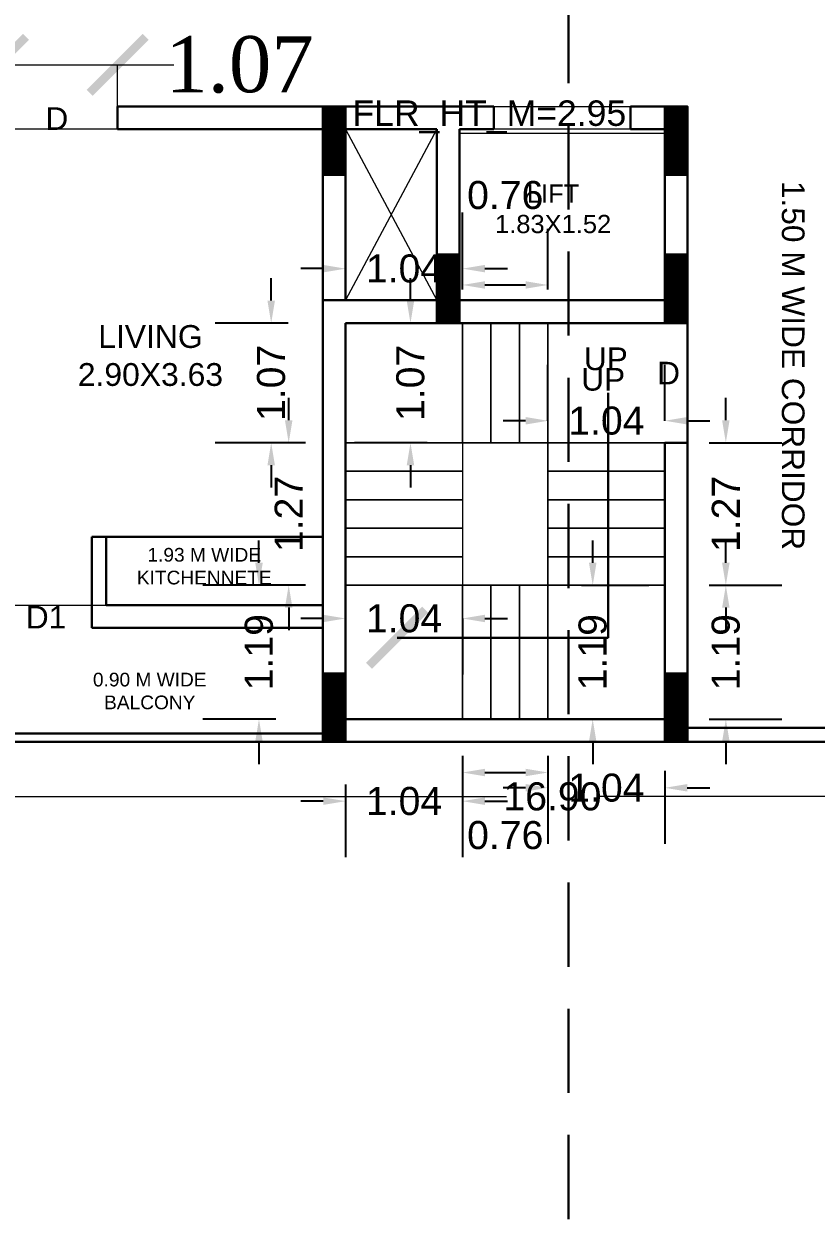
# Model space of a CAD drawing. Header units: metres. Extents: x 0 to 63445, y 32361 to 32804.
# Drawn here: x 63254.12 to 63261.18, y 32697.34 to 32707.99 of the extents above; entities that cross this region are included whole.
import ezdxf

# ---------------------------------------------------------------- set-up
doc = ezdxf.new("R2010")
doc.units = ezdxf.units.M
doc.header["$MEASUREMENT"] = 0
doc.header["$PDMODE"] = 34
doc.header["$PDSIZE"] = -10
for name, pattern in [('CONTINULUS', [0]), ('DASHED', [0.75, 0.5, -0.25]), ('DASHED2', [0.375, 0.25, -0.125])]:
    doc.linetypes.add(name, pattern=pattern)
doc.layers.get('0').update_dxf_attribs({"lineweight": 25})
doc.layers.add('BLK_2_FLR_2_BLT_UP_AREA', color=14, linetype='Continuous', plot=False)
for name, color, linetype, lineweight in [('BLK_2_FLR_2_BLT_UP_AREA_DEDUCT', 41, 'Continuous', 9), ('BLK_2_FLR_2_EXIT_WIDTH_DOOR', 7, 'Continuous', 0), ('BLK_2_FLR_2_LIFT_1', 1, 'DASHED', 9), ('BLK_2_FLR_2_STAIR_1', 7, 'Continuous', 0), ('BLK_2_FLR_2_STAIR_1_FLIGHT_1', 7, 'Continuous', 0), ('BLK_2_FLR_2_STAIR_1_FLIGHT_2', 7, 'Continuous', 0), ('BLK_2_FLR_2_STAIR_1_FLIGHT_3', 7, 'Continuous', 0), ('BLK_2_FLR_2_STAIR_1_FLIGHT_4', 7, 'Continuous', 0), ('BLK_2_FLR_2_STAIR_1_LANDING_1', 7, 'Continuous', 0), ('BLK_2_FLR_2_STAIR_1_LANDING_2', 7, 'Continuous', 0), ('BLK_2_FLR_2_STAIR_1_LANDING_3', 7, 'Continuous', 0), ('BLK_2_FLR_2_UNITFA', 7, 'Continuous', 0), ('colum', 1, 'Continuous', 30), ('COLUMN', 1, 'Continuous', 30), ('DIM', 56, 'Continuous', 20), ('STEPS', 114, 'Continuous', 20), ('wall', 7, 'Continuous', 30)]:
    doc.layers.add(name, color=color, linetype=linetype, lineweight=lineweight)
doc.layers.add('text', color=65, linetype='Continuous')
doc.styles.add('PreDCRFont', font='arial.ttf', dxfattribs={"height": 0.25})
doc.styles.get("Standard").update_dxf_attribs({"font": 'arial.ttf', "height": 0.4})
doc.styles.add('TNR', font='times.ttf', dxfattribs={"height": 0.5})
doc.dimstyles.new('ARCHANA', dxfattribs={"dimscale": 0, "dimtxt": 0.5, "dimasz": 0.5, "dimexe": 0, "dimexo": 0, "dimgap": 0, "dimtad": 0, "dimzin": 0, "dimdsep": 46, "dimtxsty": 'TNR', "dimblk": 'ARCHTICK', "dimcen": 0.09, "dimclrd": 36, "dimclre": 36, "dimclrt": 7, "dimadec": 0, "dimazin": 0, "dimtfac": 1, "dimtofl": 0, "dimtmove": 0, "dimatfit": 3, "dimldrblk": 'ARCHTICK', "dimfxl": 1, "dimfrac": 2, "dimtolj": 1, "dimtzin": 0, "dimlwd": -1, "dimlwe": -1, "dimarcsym": 0})
doc.dimstyles.new('Copy of Standard2', dxfattribs={"dimtxt": 0.25, "dimasz": 0.2, "dimexe": 0.5, "dimexo": 0.3, "dimgap": 0.09, "dimtad": 0, "dimtoh": 1, "dimzin": 0, "dimdsep": 46, "dimtxsty": 'PreDCRFont', "dimcen": 0.025, "dimdle": 0.1, "dimadec": 0, "dimazin": 0, "dimtfac": 1, "dimtofl": 0, "dimtmove": 2, "dimatfit": 3, "dimfxl": 0.18, "dimtolj": 1, "dimtzin": 0, "dimarcsym": 0})

# ---------------------------------------------------------------- blocks, each defined once
blk = doc.blocks.new('A$C7D115503')
at = {"layer": 'COLUMN', "ltscale": 3}
h = blk.add_hatch(dxfattribs=at)
h.set_pattern_fill('ANSI31', color=256, style=0)
h.set_pattern_definition([(45, (0, 0), (-0.0883883476483184, 0.0883883476483185), [])])
h.paths.add_polyline_path([(-14.36278656264767, -11.58546646369723), (-6.362786562647671, -11.58546646370087), (-6.362786562647671, 12.41453353629913), (-14.36278656264767, 12.41453353629913)])
at = {"layer": 'COLUMN', "ltscale": 0.05}
for p, q in [((-14.36278656264767, 12.41453353629913), (-6.362786562647671, 12.41453353629913)), ((-14.36278656264767, 12.41453353629913), (-14.36278656264767, -11.58546646369723)), ((-6.362786562647671, 12.41453353629913), (-6.362786562647671, -11.58546646370087)), ((-6.362786562647671, -11.58546646370087), (-14.36278656270587, -11.58546646369723))]:
    blk.add_line(p, q, dxfattribs=at)
blk = doc.blocks.new('*D850')
at = {"layer": 'BLK_2_FLR_2_STAIR_1_FLIGHT_1', "color": 0, "lineweight": -2, "ltscale": 0.5, "transparency": 16777216}
for p, q in [((63260.37495397589, 32704.45741037244), (63260.37495397589, 32704.65741037244)), ((63260.22495397591, 32704.25741037244), (63260.8749539759, 32704.25741037244)), ((63260.22495397591, 32702.98737368789), (63260.8749539759, 32702.98737368789)), ((63260.37495397589, 32702.78737368788), (63260.37495397589, 32702.58737368788))]:
    blk.add_line(p, q, dxfattribs=at)
at = {"layer": 'BLK_2_FLR_2_STAIR_1_FLIGHT_1', "color": 0, "ltscale": 0.5, "transparency": 16777216}
for points in [[(63260.34162064258, 32704.45741037244), (63260.40828730925, 32704.45741037244), (63260.37495397589, 32704.25741037244)], [(63260.34162064258, 32702.78737368788), (63260.40828730925, 32702.78737368788), (63260.37495397589, 32702.98737368789)]]:
    blk.add_solid(points, dxfattribs=at)
at = {"layer": 'Defpoints', "color": 0, "ltscale": 0.5, "transparency": 16777216}
for p in [(63259.83109304673, 32704.25741037244), (63259.83109304673, 32702.98737368789), (63260.37495397589, 32702.98737368789)]:
    blk.add_point(p, dxfattribs=at)
at = {"layer": 'BLK_2_FLR_2_STAIR_1_FLIGHT_1', "color": 0, "ltscale": 0.5, "transparency": 16777216, "insert": (63260.37495397589, 32703.62239203013), "char_height": 0.25, "attachment_point": 5, "rotation": 90, "style": 'PreDCRFont'}
blk.add_mtext('\\A1;1.27', dxfattribs=at)
blk = doc.blocks.new('*D851')
at = {"layer": 'BLK_2_FLR_2_STAIR_1_FLIGHT_1', "color": 0, "lineweight": -2, "ltscale": 0.5, "transparency": 16777216}
for p, q in [((63258.78966296536, 32704.45321598337), (63258.78966296536, 32704.95321598337)), ((63259.8310930467, 32704.45321598337), (63259.8310930467, 32704.95321598337)), ((63258.58966296537, 32704.45321598337), (63258.38966296536, 32704.45321598337)), ((63260.03109304669, 32704.45321598337), (63260.2310930467, 32704.45321598337))]:
    blk.add_line(p, q, dxfattribs=at)
at = {"layer": 'BLK_2_FLR_2_STAIR_1_FLIGHT_1', "color": 0, "ltscale": 0.5, "transparency": 16777216}
for points in [[(63258.58966296537, 32704.4865493167), (63258.58966296537, 32704.41988265003), (63258.78966296536, 32704.45321598337)], [(63260.03109304669, 32704.4865493167), (63260.03109304669, 32704.41988265003), (63259.8310930467, 32704.45321598337)]]:
    blk.add_solid(points, dxfattribs=at)
at = {"layer": 'Defpoints', "color": 0, "ltscale": 0.5, "transparency": 16777216}
for p in [(63259.8310930467, 32704.45321598337), (63258.78966296536, 32704.25741037242), (63259.8310930467, 32704.25741037242)]:
    blk.add_point(p, dxfattribs=at)
at = {"layer": 'BLK_2_FLR_2_STAIR_1_FLIGHT_1', "color": 0, "ltscale": 0.5, "transparency": 16777216, "insert": (63259.31037800603, 32704.45321598337), "char_height": 0.25, "attachment_point": 5, "style": 'PreDCRFont'}
blk.add_mtext('\\A1;1.04', dxfattribs=at)
blk = doc.blocks.new('*D852')
at = {"layer": 'BLK_2_FLR_2_STAIR_1_FLIGHT_2', "color": 0, "lineweight": -2, "ltscale": 0.5, "transparency": 16777216}
for p, q in [((63258.0276409546, 32701.46793671602), (63258.0276409546, 32700.81793671602)), ((63258.78966296536, 32701.46793671602), (63258.78966296536, 32700.81793671602)), ((63258.2276409546, 32701.31793671602), (63258.58966296537, 32701.31793671602))]:
    blk.add_line(p, q, dxfattribs=at)
at = {"layer": 'BLK_2_FLR_2_STAIR_1_FLIGHT_2', "color": 0, "ltscale": 0.5, "transparency": 16777216}
for points in [[(63258.2276409546, 32701.35127004935), (63258.2276409546, 32701.28460338268), (63258.0276409546, 32701.31793671602)], [(63258.58966296537, 32701.35127004935), (63258.58966296537, 32701.28460338268), (63258.78966296536, 32701.31793671602)]]:
    blk.add_solid(points, dxfattribs=at)
at = {"layer": 'Defpoints', "color": 0, "ltscale": 0.5, "transparency": 16777216}
for p in [(63258.0276409546, 32701.79353920438), (63258.78966296536, 32701.79353920438), (63258.78966296536, 32701.31793671602)]:
    blk.add_point(p, dxfattribs=at)
at = {"layer": 'BLK_2_FLR_2_STAIR_1_FLIGHT_2', "color": 0, "ltscale": 0.5, "transparency": 16777216, "insert": (63258.40865195996, 32700.75879554088), "char_height": 0.25, "attachment_point": 5, "style": 'PreDCRFont'}
blk.add_mtext('\\A1;0.76', dxfattribs=at)
blk = doc.blocks.new('*D853')
at = {"layer": 'BLK_2_FLR_2_STAIR_1_FLIGHT_2', "color": 0, "lineweight": -2, "ltscale": 0.5, "transparency": 16777216}
for p, q in [((63259.18844719832, 32703.18737368786), (63259.18844719832, 32703.38737368787)), ((63259.08966296537, 32702.98737368786), (63259.68844719832, 32702.98737368786)), ((63259.08966296537, 32701.7935392044), (63259.68844719832, 32701.7935392044)), ((63259.18844719832, 32701.5935392044), (63259.18844719832, 32701.3935392044))]:
    blk.add_line(p, q, dxfattribs=at)
at = {"layer": 'BLK_2_FLR_2_STAIR_1_FLIGHT_2', "color": 0, "ltscale": 0.5, "transparency": 16777216}
for points in [[(63259.15511386499, 32703.18737368786), (63259.22178053165, 32703.18737368786), (63259.18844719832, 32702.98737368786)], [(63259.15511386499, 32701.5935392044), (63259.22178053165, 32701.5935392044), (63259.18844719832, 32701.7935392044)]]:
    blk.add_solid(points, dxfattribs=at)
at = {"layer": 'Defpoints', "color": 0, "ltscale": 0.5, "transparency": 16777216}
for p in [(63258.78966296537, 32702.98737368786), (63259.18844719832, 32702.98737368786), (63258.78966296539, 32701.7935392044)]:
    blk.add_point(p, dxfattribs=at)
at = {"layer": 'BLK_2_FLR_2_STAIR_1_FLIGHT_2', "color": 0, "ltscale": 0.5, "transparency": 16777216, "insert": (63259.18844719831, 32702.3904564461), "char_height": 0.25, "attachment_point": 5, "rotation": 90, "style": 'PreDCRFont'}
blk.add_mtext('\\A1;1.19', dxfattribs=at)
blk = doc.blocks.new('*D854')
at = {"layer": 'BLK_2_FLR_2_STAIR_1_FLIGHT_3', "color": 0, "lineweight": -2, "ltscale": 0.5, "transparency": 16777216}
for p, q in [((63256.47868339207, 32704.45741037242), (63256.47868339207, 32704.65741037242)), ((63256.62868339207, 32704.25741037242), (63255.97868339207, 32704.25741037242)), ((63256.62868339207, 32702.98737368786), (63255.97868339207, 32702.98737368786)), ((63256.47868339207, 32702.78737368786), (63256.47868339207, 32702.58737368786))]:
    blk.add_line(p, q, dxfattribs=at)
at = {"layer": 'BLK_2_FLR_2_STAIR_1_FLIGHT_3', "color": 0, "ltscale": 0.5, "transparency": 16777216}
for points in [[(63256.44535005874, 32704.45741037242), (63256.51201672541, 32704.45741037242), (63256.47868339207, 32704.25741037242)], [(63256.44535005874, 32702.78737368786), (63256.51201672541, 32702.78737368786), (63256.47868339207, 32702.98737368786)]]:
    blk.add_solid(points, dxfattribs=at)
at = {"layer": 'Defpoints', "color": 0, "ltscale": 0.5, "transparency": 16777216}
for p in [(63256.9862108733, 32704.25741037242), (63256.47868339207, 32702.98737368786), (63256.9862108733, 32702.98737368786)]:
    blk.add_point(p, dxfattribs=at)
at = {"layer": 'BLK_2_FLR_2_STAIR_1_FLIGHT_3', "color": 0, "ltscale": 0.5, "transparency": 16777216, "insert": (63256.47868339207, 32703.62239203012), "char_height": 0.25, "attachment_point": 5, "rotation": 90, "style": 'PreDCRFont'}
blk.add_mtext('\\A1;1.27', dxfattribs=at)
blk = doc.blocks.new('*D855')
at = {"layer": 'BLK_2_FLR_2_STAIR_1_FLIGHT_3', "color": 0, "lineweight": -2, "ltscale": 0.5, "transparency": 16777216}
for p, q in [((63256.78621087327, 32702.6910097347), (63256.58621087327, 32702.6910097347)), ((63256.98621087327, 32702.6910097347), (63256.98621087327, 32702.1910097347)), ((63258.0276409546, 32702.6910097347), (63258.0276409546, 32702.1910097347)), ((63258.2276409546, 32702.6910097347), (63258.4276409546, 32702.6910097347))]:
    blk.add_line(p, q, dxfattribs=at)
at = {"layer": 'BLK_2_FLR_2_STAIR_1_FLIGHT_3', "color": 0, "ltscale": 0.5, "transparency": 16777216}
for points in [[(63256.78621087327, 32702.72434306803), (63256.78621087327, 32702.65767640136), (63256.98621087327, 32702.6910097347)], [(63258.2276409546, 32702.72434306803), (63258.2276409546, 32702.65767640136), (63258.0276409546, 32702.6910097347)]]:
    blk.add_solid(points, dxfattribs=at)
at = {"layer": 'Defpoints', "color": 0, "ltscale": 0.5, "transparency": 16777216}
for p in [(63256.98621087327, 32702.98737368785), (63258.0276409546, 32702.98737368785), (63258.0276409546, 32702.6910097347)]:
    blk.add_point(p, dxfattribs=at)
at = {"layer": 'BLK_2_FLR_2_STAIR_1_FLIGHT_3', "color": 0, "ltscale": 0.5, "transparency": 16777216, "insert": (63257.50692591393, 32702.6910097347), "char_height": 0.25, "attachment_point": 5, "style": 'PreDCRFont'}
blk.add_mtext('\\A1;1.04', dxfattribs=at)
blk = doc.blocks.new('*D856')
at = {"layer": 'BLK_2_FLR_2_STAIR_1_FLIGHT_4', "color": 0, "lineweight": -2, "ltscale": 0.5, "transparency": 16777216}
for p, q in [((63258.0276409546, 32705.62424118746), (63258.0276409546, 32706.1636707828)), ((63258.78966296536, 32705.62424118744), (63258.78966296536, 32706.1636707828)), ((63258.2276409546, 32705.6636707828), (63258.58966296537, 32705.6636707828))]:
    blk.add_line(p, q, dxfattribs=at)
at = {"layer": 'BLK_2_FLR_2_STAIR_1_FLIGHT_4', "color": 0, "ltscale": 0.5, "transparency": 16777216}
for points in [[(63258.2276409546, 32705.69700411614), (63258.2276409546, 32705.63033744946), (63258.0276409546, 32705.6636707828)], [(63258.58966296537, 32705.69700411614), (63258.58966296537, 32705.63033744946), (63258.78966296536, 32705.6636707828)]]:
    blk.add_solid(points, dxfattribs=at)
at = {"layer": 'Defpoints', "color": 0, "ltscale": 0.5, "transparency": 16777216}
for p in [(63258.78966296536, 32705.6636707828), (63258.0276409546, 32705.32424118747), (63258.78966296536, 32705.32424118745)]:
    blk.add_point(p, dxfattribs=at)
at = {"layer": 'BLK_2_FLR_2_STAIR_1_FLIGHT_4', "color": 0, "ltscale": 0.5, "transparency": 16777216, "insert": (63258.40865195997, 32706.46395727666), "char_height": 0.25, "attachment_point": 5, "style": 'PreDCRFont'}
blk.add_mtext('\\A1;0.76', dxfattribs=at)
blk = doc.blocks.new('*D857')
at = {"layer": 'BLK_2_FLR_2_STAIR_1_FLIGHT_4', "color": 0, "lineweight": -2, "ltscale": 0.5, "transparency": 16777216}
for p, q in [((63257.56406154983, 32705.52424118746), (63257.56406154983, 32705.72424118746)), ((63257.71406154982, 32705.32424118746), (63257.06406154983, 32705.32424118746)), ((63257.71406154982, 32704.25741037244), (63257.06406154983, 32704.25741037244)), ((63257.56406154983, 32704.05741037244), (63257.56406154983, 32703.85741037243))]:
    blk.add_line(p, q, dxfattribs=at)
at = {"layer": 'BLK_2_FLR_2_STAIR_1_FLIGHT_4', "color": 0, "ltscale": 0.5, "transparency": 16777216}
for points in [[(63257.53072821652, 32705.52424118746), (63257.59739488317, 32705.52424118746), (63257.56406154983, 32705.32424118746)], [(63257.53072821652, 32704.05741037244), (63257.59739488317, 32704.05741037244), (63257.56406154983, 32704.25741037244)]]:
    blk.add_solid(points, dxfattribs=at)
at = {"layer": 'Defpoints', "color": 0, "ltscale": 0.5, "transparency": 16777216}
for p in [(63257.56406154983, 32705.32424118746), (63258.02764095463, 32705.32424118746), (63258.02764095463, 32704.25741037244)]:
    blk.add_point(p, dxfattribs=at)
at = {"layer": 'BLK_2_FLR_2_STAIR_1_FLIGHT_4', "color": 0, "ltscale": 0.5, "transparency": 16777216, "insert": (63257.56406154983, 32704.79082577993), "char_height": 0.25, "attachment_point": 5, "rotation": 90, "style": 'PreDCRFont'}
blk.add_mtext('\\A1;1.07', dxfattribs=at)
blk = doc.blocks.new('*D858')
at = {"layer": 'BLK_2_FLR_2_STAIR_1_LANDING_1', "color": 0, "lineweight": -2, "transparency": 16777216}
for p, q in [((63260.37495397597, 32703.18737368786), (63260.37495397597, 32703.38737368787)), ((63260.22495397594, 32702.98737368786), (63260.87495397597, 32702.98737368786)), ((63260.22495397594, 32701.7935392044), (63260.87495397597, 32701.7935392044)), ((63260.37495397597, 32701.5935392044), (63260.37495397597, 32701.3935392044))]:
    blk.add_line(p, q, dxfattribs=at)
at = {"layer": 'BLK_2_FLR_2_STAIR_1_LANDING_1', "color": 0, "transparency": 16777216}
for points in [[(63260.34162064263, 32703.18737368786), (63260.40828730928, 32703.18737368786), (63260.37495397597, 32702.98737368786)], [(63260.34162064263, 32701.5935392044), (63260.40828730928, 32701.5935392044), (63260.37495397597, 32701.7935392044)]]:
    blk.add_solid(points, dxfattribs=at)
at = {"layer": 'Defpoints', "color": 0, "transparency": 16777216}
for p in [(63259.83109304673, 32702.98737368786), (63259.83109304673, 32701.7935392044), (63260.37495397597, 32701.7935392044)]:
    blk.add_point(p, dxfattribs=at)
at = {"layer": 'BLK_2_FLR_2_STAIR_1_LANDING_1', "color": 0, "transparency": 16777216, "insert": (63260.37495397594, 32702.3904564461), "char_height": 0.25, "attachment_point": 5, "rotation": 90, "style": 'PreDCRFont'}
blk.add_mtext('\\A1;1.19', dxfattribs=at)
blk = doc.blocks.new('*D859')
at = {"layer": 'BLK_2_FLR_2_STAIR_1_LANDING_1', "color": 0, "lineweight": -2, "transparency": 16777216}
for p, q in [((63258.78966296536, 32701.33173566055), (63258.78966296536, 32700.68173566055)), ((63259.8310930467, 32701.33173566055), (63259.8310930467, 32700.68173566055)), ((63258.58966296537, 32701.18173566055), (63258.38966296536, 32701.18173566055)), ((63260.03109304669, 32701.18173566055), (63260.2310930467, 32701.18173566055))]:
    blk.add_line(p, q, dxfattribs=at)
at = {"layer": 'BLK_2_FLR_2_STAIR_1_LANDING_1', "color": 0, "transparency": 16777216}
for points in [[(63258.58966296537, 32701.21506899388), (63258.58966296537, 32701.14840232722), (63258.78966296536, 32701.18173566055)], [(63260.03109304669, 32701.21506899388), (63260.03109304669, 32701.14840232722), (63259.8310930467, 32701.18173566055)]]:
    blk.add_solid(points, dxfattribs=at)
at = {"layer": 'Defpoints', "color": 0, "transparency": 16777216}
for p in [(63258.78966296536, 32701.79353920438), (63259.8310930467, 32701.79353920438), (63259.8310930467, 32701.18173566055)]:
    blk.add_point(p, dxfattribs=at)
at = {"layer": 'BLK_2_FLR_2_STAIR_1_LANDING_1', "color": 0, "transparency": 16777216, "insert": (63259.31037800603, 32701.18173566055), "char_height": 0.25, "attachment_point": 5, "style": 'PreDCRFont'}
blk.add_mtext('\\A1;1.04', dxfattribs=at)
blk = doc.blocks.new('*D860')
at = {"layer": 'BLK_2_FLR_2_STAIR_1_LANDING_2', "color": 0, "lineweight": -2, "transparency": 16777216}
for p, q in [((63256.98621087327, 32701.21257079945), (63256.98621087327, 32700.56257079945)), ((63258.0276409546, 32701.21257079945), (63258.0276409546, 32700.56257079945)), ((63256.78621087327, 32701.06257079945), (63256.58621087327, 32701.06257079945)), ((63258.2276409546, 32701.06257079945), (63258.4276409546, 32701.06257079945))]:
    blk.add_line(p, q, dxfattribs=at)
at = {"layer": 'BLK_2_FLR_2_STAIR_1_LANDING_2', "color": 0, "transparency": 16777216}
for points in [[(63256.78621087327, 32701.09590413278), (63256.78621087327, 32701.02923746612), (63256.98621087327, 32701.06257079945)], [(63258.2276409546, 32701.09590413278), (63258.2276409546, 32701.02923746612), (63258.0276409546, 32701.06257079945)]]:
    blk.add_solid(points, dxfattribs=at)
at = {"layer": 'Defpoints', "color": 0, "transparency": 16777216}
for p in [(63256.98621087327, 32701.79353920438), (63258.0276409546, 32701.79353920438), (63256.98621087327, 32701.06257079945)]:
    blk.add_point(p, dxfattribs=at)
at = {"layer": 'BLK_2_FLR_2_STAIR_1_LANDING_2', "color": 0, "transparency": 16777216, "insert": (63257.50692591393, 32701.06257079945), "char_height": 0.25, "attachment_point": 5, "style": 'PreDCRFont'}
blk.add_mtext('\\A1;1.04', dxfattribs=at)
blk = doc.blocks.new('*D861')
at = {"layer": 'BLK_2_FLR_2_STAIR_1_LANDING_2', "color": 0, "lineweight": -2, "transparency": 16777216}
for p, q in [((63256.21395420625, 32703.18737368786), (63256.21395420625, 32703.38737368787)), ((63256.36395420628, 32702.98737368786), (63255.71395420626, 32702.98737368786)), ((63256.36395420628, 32701.7935392044), (63255.71395420626, 32701.7935392044)), ((63256.21395420625, 32701.5935392044), (63256.21395420625, 32701.3935392044))]:
    blk.add_line(p, q, dxfattribs=at)
at = {"layer": 'BLK_2_FLR_2_STAIR_1_LANDING_2', "color": 0, "transparency": 16777216}
for points in [[(63256.18062087293, 32703.18737368786), (63256.24728753959, 32703.18737368786), (63256.21395420625, 32702.98737368786)], [(63256.18062087293, 32701.5935392044), (63256.24728753959, 32701.5935392044), (63256.21395420625, 32701.7935392044)]]:
    blk.add_solid(points, dxfattribs=at)
at = {"layer": 'Defpoints', "color": 0, "transparency": 16777216}
for p in [(63256.21395420625, 32702.98737368786), (63256.9862108733, 32702.98737368786), (63256.9862108733, 32701.7935392044)]:
    blk.add_point(p, dxfattribs=at)
at = {"layer": 'BLK_2_FLR_2_STAIR_1_LANDING_2', "color": 0, "transparency": 16777216, "insert": (63256.21395420625, 32702.3904564461), "char_height": 0.25, "attachment_point": 5, "rotation": 90, "style": 'PreDCRFont'}
blk.add_mtext('\\A1;1.19', dxfattribs=at)
blk = doc.blocks.new('*D862')
at = {"layer": 'BLK_2_FLR_2_STAIR_1_LANDING_3', "color": 0, "lineweight": -2, "transparency": 16777216}
for p, q in [((63256.32279115103, 32705.52424118746), (63256.32279115103, 32705.72424118746)), ((63256.47279115103, 32705.32424118746), (63255.82279115103, 32705.32424118746)), ((63256.47279115103, 32704.25741037242), (63255.82279115103, 32704.25741037242)), ((63256.32279115103, 32704.05741037242), (63256.32279115103, 32703.85741037241))]:
    blk.add_line(p, q, dxfattribs=at)
at = {"layer": 'BLK_2_FLR_2_STAIR_1_LANDING_3', "color": 0, "transparency": 16777216}
for points in [[(63256.28945781768, 32705.52424118746), (63256.35612448437, 32705.52424118746), (63256.32279115103, 32705.32424118746)], [(63256.28945781768, 32704.05741037242), (63256.35612448437, 32704.05741037242), (63256.32279115103, 32704.25741037242)]]:
    blk.add_solid(points, dxfattribs=at)
at = {"layer": 'Defpoints', "color": 0, "transparency": 16777216}
for p in [(63256.32279115103, 32705.32424118746), (63256.9862108733, 32705.32424118746), (63256.9862108733, 32704.25741037242)]:
    blk.add_point(p, dxfattribs=at)
at = {"layer": 'BLK_2_FLR_2_STAIR_1_LANDING_3', "color": 0, "transparency": 16777216, "insert": (63256.32279115103, 32704.79082577991), "char_height": 0.25, "attachment_point": 5, "rotation": 90, "style": 'PreDCRFont'}
blk.add_mtext('\\A1;1.07', dxfattribs=at)
blk = doc.blocks.new('*D863')
at = {"layer": 'BLK_2_FLR_2_STAIR_1_LANDING_3', "color": 0, "lineweight": -2, "transparency": 16777216}
for p, q in [((63256.98621087327, 32705.65907580821), (63256.98621087327, 32706.30907580822)), ((63258.0276409546, 32705.65907580821), (63258.0276409546, 32706.30907580822)), ((63256.78621087327, 32705.80907580821), (63256.58621087327, 32705.80907580821)), ((63258.2276409546, 32705.80907580821), (63258.4276409546, 32705.80907580821))]:
    blk.add_line(p, q, dxfattribs=at)
at = {"layer": 'BLK_2_FLR_2_STAIR_1_LANDING_3', "color": 0, "transparency": 16777216}
for points in [[(63256.78621087327, 32705.84240914154), (63256.78621087327, 32705.77574247488), (63256.98621087327, 32705.80907580821)], [(63258.2276409546, 32705.84240914154), (63258.2276409546, 32705.77574247488), (63258.0276409546, 32705.80907580821)]]:
    blk.add_solid(points, dxfattribs=at)
at = {"layer": 'Defpoints', "color": 0, "transparency": 16777216}
for p in [(63256.98621087327, 32705.80907580821), (63256.98621087327, 32705.32424118745), (63258.0276409546, 32705.32424118745)]:
    blk.add_point(p, dxfattribs=at)
at = {"layer": 'BLK_2_FLR_2_STAIR_1_LANDING_3', "color": 0, "transparency": 16777216, "insert": (63257.50692591393, 32705.80907580821), "char_height": 0.25, "attachment_point": 5, "style": 'PreDCRFont'}
blk.add_mtext('\\A1;1.04', dxfattribs=at)
blk = doc.blocks.new('_ArchTick')
at = {"color": 0, "linetype": 'ByBlock', "const_width": 0.15}
blk.add_lwpolyline([(-0.5, -0.5), (0.5, 0.5)], dxfattribs=at)
blk = doc.blocks.new('*D869')
at = {"layer": 'Defpoints', "color": 0, "ltscale": 3, "transparency": 16777216}
for p in [(0.8317581175285514, 32714.34150164788), (63267.27718251014, 32714.3415016479), (-7.276000000000001e-12, 32701.59033333488)]:
    blk.add_point(p, dxfattribs=at)
at = {"layer": 'DIM', "ltscale": 3, "transparency": 16777216}
for p, q in [((5.831758117528818, 32714.34150164788), (0.8317581175288189, 32714.34150164788)), ((0.8317581175285514, 32714.34150164788), (0.8317581175285527, 32708.36046046547)), ((0.8317581175285544, 32701.59033333488), (0.831758117528553, 32707.5713745173)), ((-7.276000000000001e-12, 32701.59033333488), (0.8317581175285544, 32701.59033333488))]:
    blk.add_line(p, q, dxfattribs=at)
at = {"layer": 'DIM', "ltscale": 3, "transparency": 16777216, "xscale": 0.05, "yscale": 0.05, "zscale": 0.05}
for p, rotation in [((0.8317581175285514, 32714.34150164788), 90), ((0.8317581175285544, 32701.59033333488), 270)]:
    blk.add_blockref('_ArchTick', p, dxfattribs=dict(at, rotation=rotation))
at = {"layer": 'DIM', "color": 7, "ltscale": 3, "transparency": 16777216, "insert": (0.8317581175378181, 32707.96591749137), "char_height": 0.4, "attachment_point": 5, "rotation": 90}
blk.add_mtext('\\A1;{\\H0.6x;12.75}', dxfattribs=at)
blk = doc.blocks.new('*D815')
at = {"layer": 'Defpoints', "color": 0, "ltscale": 3, "transparency": 16777216}
for p in [(63250.38202011355, 32701.59033333486), (63267.27718251013, 32701.59033333486), (63267.27718251013, 32701.10378626049)]:
    blk.add_point(p, dxfattribs=at)
at = {"layer": 'DIM', "ltscale": 3, "transparency": 16777216}
for p, q in [((63250.38202011355, 32701.59033333486), (63250.38202011355, 32701.10378626049)), ((63267.27718251013, 32701.59033333486), (63267.27718251013, 32701.10378626049)), ((63250.38202011355, 32701.10378626049), (63258.41998330365, 32701.10378626049)), ((63267.27718251013, 32701.10378626049), (63259.23921932003, 32701.10378626049))]:
    blk.add_line(p, q, dxfattribs=at)
at = {"layer": 'DIM', "ltscale": 3, "transparency": 16777216, "xscale": 0.05, "yscale": 0.05, "zscale": 0.05, "rotation": 180}
blk.add_blockref('_ArchTick', (63250.38202011355, 32701.10378626049), dxfattribs=at)
at = {"layer": 'DIM', "ltscale": 3, "transparency": 16777216, "xscale": 0.05, "yscale": 0.05, "zscale": 0.05}
blk.add_blockref('_ArchTick', (63267.27718251013, 32701.10378626049), dxfattribs=at)
at = {"layer": 'DIM', "color": 7, "ltscale": 3, "transparency": 16777216, "insert": (63258.82960131184, 32701.10378626049), "char_height": 0.4, "attachment_point": 5}
blk.add_mtext('\\A1;{\\H0.625x;16.90}', dxfattribs=at)
blk = doc.blocks.new('*D942')
at = {"layer": 'BLK_2_FLR_2_EXIT_WIDTH_DOOR', "color": 36, "ltscale": 0.5, "transparency": 16777216}
for p, q in [((63253.88732136293, 32707.25469694802), (63253.88732136293, 32707.62577755748)), ((63253.88732136293, 32707.62577755748), (63254.95415217795, 32707.62577755748)), ((63254.95415217795, 32707.25469694802), (63254.95415217795, 32707.62577755748)), ((63254.95415217795, 32707.62577755748), (63255.45415217796, 32707.62577755748))]:
    blk.add_line(p, q, dxfattribs=at)
at = {"layer": 'Defpoints', "color": 0, "ltscale": 0.5, "transparency": 16777216}
for p in [(63254.95415217795, 32707.62577755748), (63253.88732136293, 32707.25469694802), (63254.95415217795, 32707.25469694802)]:
    blk.add_point(p, dxfattribs=at)
at = {"layer": 'BLK_2_FLR_2_EXIT_WIDTH_DOOR', "color": 36, "ltscale": 0.5, "transparency": 16777216, "xscale": 0.5, "yscale": 0.5, "zscale": 0.5, "rotation": 180}
blk.add_blockref('_ArchTick', (63253.88732136293, 32707.62577755748), dxfattribs=at)
at = {"layer": 'BLK_2_FLR_2_EXIT_WIDTH_DOOR', "color": 36, "ltscale": 0.5, "transparency": 16777216, "xscale": 0.5, "yscale": 0.5, "zscale": 0.5}
blk.add_blockref('_ArchTick', (63254.95415217795, 32707.62577755748), dxfattribs=at)
at = {"layer": 'BLK_2_FLR_2_EXIT_WIDTH_DOOR', "color": 7, "ltscale": 0.5, "transparency": 16777216, "insert": (63256.04048959684, 32707.62577755748), "char_height": 0.5, "attachment_point": 5, "style": 'TNR'}
blk.add_mtext('\\A1;1.07', dxfattribs=at)

msp = doc.modelspace()

# ---------------------------------------------------------------- linework, layer by layer
at = {"layer": 'BLK_2_FLR_2_BLT_UP_AREA', "color": 20}
msp.add_lwpolyline([(63247.28313060321, 32714.34150164788), (63267.27718251014, 32714.34150164788), (63267.27718251014, 32701.59033333486), (63250.38202011357, 32701.59033333496), (63250.38202011352, 32707.05149107848), (63248.87186890312, 32707.05149107848), (63248.87186890312, 32708.7787409695), (63247.28313060321, 32708.7787409695), (63247.28313060321, 32714.34150164788)], close=True, dxfattribs=at)
at = {"layer": 'BLK_2_FLR_2_BLT_UP_AREA_DEDUCT', "color": 20}
for points in [[(63256.98621087326, 32705.52744705701), (63257.79903435137, 32705.52744705701), (63257.79903435137, 32707.0514910785), (63256.98621087326, 32707.0514910785)], [(63258.00224022097, 32705.52744705701), (63259.83109304671, 32705.52744705701), (63259.83109304671, 32707.05149107848), (63258.00224022097, 32707.05149107848)]]:
    msp.add_lwpolyline(points, close=True, dxfattribs=at)
at = {"layer": 'BLK_2_FLR_2_LIFT_1', "color": 1, "linetype": 'CONTINULUS', "ltscale": 0.05}
msp.add_lwpolyline([(63259.83109304669, 32705.5274470571), (63258.00224022093, 32705.5274470571), (63258.00224022093, 32707.01776148275), (63259.83109304669, 32707.01776148275)], close=True, dxfattribs=at)
at = {"layer": 'BLK_2_FLR_2_STAIR_1', "ltscale": 0.5}
msp.add_lwpolyline([(63256.78300500375, 32705.52744705697), (63260.03429891621, 32705.52744705697), (63260.03429891621, 32701.59033333484), (63256.78300500375, 32701.59033333484)], close=True, dxfattribs=at)
at = {"layer": 'BLK_2_FLR_2_STAIR_1_FLIGHT_1', "color": 3, "ltscale": 0.5}
for p, q in [((63258.78966296536, 32704.25741037242), (63259.8310930467, 32704.25741037243)), ((63258.78966296536, 32704.00340303549), (63259.8310930467, 32704.0034030355)), ((63258.78966296536, 32703.7493956986), (63259.8310930467, 32703.7493956986)), ((63258.78966296536, 32703.49538836168), (63259.8310930467, 32703.49538836169)), ((63258.78966296536, 32703.24138102477), (63259.8310930467, 32703.24138102479)), ((63258.78966296536, 32702.98737368785), (63259.8310930467, 32702.98737368787))]:
    msp.add_line(p, q, dxfattribs=at)
at = {"layer": 'BLK_2_FLR_2_STAIR_1_FLIGHT_1', "ltscale": 0.5}
msp.add_lwpolyline([(63258.78966296536, 32704.25741037242), (63259.8310930467, 32704.25741037242), (63259.8310930467, 32702.98737368785), (63258.78966296536, 32702.98737368785)], close=True, dxfattribs=at)
at = {"layer": 'BLK_2_FLR_2_STAIR_1_FLIGHT_2', "color": 3, "ltscale": 0.5}
for p, q in [((63258.0276409546, 32701.79353920438), (63258.0276409546, 32702.98737368785)), ((63258.28164829152, 32701.79353920438), (63258.28164829152, 32702.98737368785)), ((63258.53565562842, 32701.79353920438), (63258.53565562842, 32702.98737368785)), ((63258.78966296536, 32701.79353920438), (63258.78966296536, 32702.98737368785))]:
    msp.add_line(p, q, dxfattribs=at)
at = {"layer": 'BLK_2_FLR_2_STAIR_1_FLIGHT_2', "ltscale": 0.5}
msp.add_lwpolyline([(63258.0276409546, 32702.98737368785), (63258.78966296536, 32702.98737368785), (63258.78966296536, 32701.79353920438), (63258.0276409546, 32701.79353920438)], close=True, dxfattribs=at)
at = {"layer": 'BLK_2_FLR_2_STAIR_1_FLIGHT_3', "color": 3, "ltscale": 0.5}
for p, q in [((63256.98621087327, 32704.2574103724), (63258.0276409546, 32704.2574103724)), ((63256.98621087327, 32704.0034030355), (63258.0276409546, 32704.0034030355)), ((63256.98621087327, 32703.7493956986), (63258.0276409546, 32703.7493956986)), ((63256.98621087327, 32703.49538836169), (63258.0276409546, 32703.49538836169)), ((63256.98621087327, 32703.24138102477), (63258.0276409546, 32703.24138102477)), ((63256.98621087327, 32702.98737368785), (63258.0276409546, 32702.98737368785))]:
    msp.add_line(p, q, dxfattribs=at)
at = {"layer": 'BLK_2_FLR_2_STAIR_1_FLIGHT_3', "ltscale": 0.5}
msp.add_lwpolyline([(63258.0276409546, 32702.98737368785), (63256.98621087327, 32702.98737368785), (63256.98621087327, 32704.2574103724), (63258.0276409546, 32704.2574103724)], close=True, dxfattribs=at)
at = {"layer": 'BLK_2_FLR_2_STAIR_1_FLIGHT_4', "color": 3, "ltscale": 0.5}
for p, q in [((63258.0276409546, 32704.2574103724), (63258.0276409546, 32705.32424118745)), ((63258.28164829152, 32704.25741037242), (63258.28164829152, 32705.32424118747)), ((63258.53565562842, 32704.25741037242), (63258.53565562842, 32705.32424118747)), ((63258.78966296536, 32704.2574103724), (63258.78966296536, 32705.32424118745))]:
    msp.add_line(p, q, dxfattribs=at)
at = {"layer": 'BLK_2_FLR_2_STAIR_1_FLIGHT_4', "ltscale": 0.5}
msp.add_lwpolyline([(63258.0276409546, 32704.25741037242), (63258.78966296536, 32704.25741037242), (63258.78966296536, 32705.32424118747), (63258.0276409546, 32705.32424118747)], close=True, dxfattribs=at)
at = {"layer": 'BLK_2_FLR_2_STAIR_1_LANDING_1'}
msp.add_lwpolyline([(63259.8310930467, 32702.98737368787), (63258.78966296536, 32702.98737368787), (63258.78966296536, 32701.79353920438), (63259.8310930467, 32701.79353920438)], close=True, dxfattribs=at)
at = {"layer": 'BLK_2_FLR_2_STAIR_1_LANDING_2'}
msp.add_lwpolyline([(63258.0276409546, 32701.79353920438), (63256.98621087327, 32701.79353920438), (63256.98621087327, 32702.98737368785), (63258.0276409546, 32702.98737368785)], close=True, dxfattribs=at)
at = {"layer": 'BLK_2_FLR_2_STAIR_1_LANDING_3'}
msp.add_lwpolyline([(63256.98621087327, 32704.2574103724), (63258.0276409546, 32704.2574103724), (63258.0276409546, 32705.32424118745), (63256.98621087327, 32705.32424118745)], close=True, dxfattribs=at)
at = {"layer": 'BLK_2_FLR_2_UNITFA', "color": 1, "ltscale": 0.5}
msp.add_lwpolyline([(63256.78300500375, 32707.0514910785), (63251.65276848031, 32707.05149107827), (63251.65276848031, 32705.55284779069), (63250.58522598308, 32705.55284779069), (63250.58522598317, 32701.7935392044), (63253.6841154934, 32701.7935392044), (63253.68411549343, 32702.80956855205), (63256.78300500375, 32702.80956855205), (63256.78300500356, 32707.0514910785)], close=True, dxfattribs=at)
at = {"layer": 'colum', "linetype": 'DASHED2', "ltscale": 3}
msp.add_lwpolyline([(63258.97171228254, 32697.33739231407), (63258.97171228254, 32716.23273332002)], dxfattribs=at)
at = {"layer": 'STEPS'}
for p, q in [((63258.30704902518, 32707.25469694802), (63259.52628424238, 32707.25469694802)), ((63257.79903435137, 32707.0514910785), (63256.98621087327, 32705.52744705701)), ((63256.98621087327, 32707.0514910785), (63257.79903435137, 32705.52744705701)), ((63259.52628424238, 32707.0514910785), (63258.30704902518, 32707.0514910785)), ((63258.0276409546, 32705.32424118749), (63258.0276409546, 32701.79353920442)), ((63258.28164829152, 32705.32424118749), (63258.28164829152, 32704.25741037245)), ((63258.53565562842, 32705.32424118749), (63258.53565562842, 32704.25741037245)), ((63258.78966296532, 32705.32424118749), (63258.78966296532, 32701.79353920442)), ((63259.83109304669, 32704.25741037245), (63256.98621087327, 32704.25741037245)), ((63258.0276409546, 32704.00340303553), (63256.98621087327, 32704.00340303553)), ((63259.83109304669, 32704.00340303553), (63258.78966296532, 32704.00340303553)), ((63258.0276409546, 32703.74939569864), (63256.98621087327, 32703.74939569862)), ((63259.83109304669, 32703.74939569862), (63258.78966296532, 32703.74939569864)), ((63258.0276409546, 32703.49538836173), (63256.98621087327, 32703.49538836173)), ((63259.83109304669, 32703.49538836173), (63258.78966296532, 32703.49538836173)), ((63258.0276409546, 32703.2413810248), (63256.98621087327, 32703.2413810248)), ((63259.83109304669, 32703.2413810248), (63258.78966296532, 32703.2413810248)), ((63259.83109304669, 32702.98737368788), (63256.98621087327, 32702.98737368788)), ((63258.28164829152, 32702.98737368788), (63258.28164829152, 32701.79353920442)), ((63258.53565562842, 32702.98737368788), (63258.53565562842, 32701.79353920442))]:
    msp.add_line(p, q, dxfattribs=at)
at = {"layer": 'wall'}
for p, q in [((63254.95415217796, 32707.25469694802), (63254.95415217796, 32707.0514910785)), ((63254.95415217796, 32707.25469694802), (63257.79903435137, 32707.25469694802)), ((63258.30704902518, 32707.25469694802), (63257.79903435137, 32707.25469694802)), ((63258.30704902518, 32707.0514910785), (63258.30704902518, 32707.25469694802)), ((63260.03429891621, 32707.25469694802), (63259.52628424238, 32707.25469694802)), ((63259.52628424238, 32707.0514910785), (63259.52628424238, 32707.25469694802)), ((63260.03429891621, 32707.25469694802), (63260.03429891621, 32705.32424118749)), ((63254.95415217796, 32707.0514910785), (63256.78300500375, 32707.0514910785)), ((63256.78300500375, 32707.0514910785), (63256.78300500375, 32702.80956855205)), ((63256.78300500375, 32707.0514910785), (63256.78300500375, 32706.4418734699)), ((63256.98621087327, 32707.0514910785), (63256.98621087327, 32705.52744705701)), ((63256.98621087327, 32707.0514910785), (63256.98621087327, 32706.4418734699)), ((63256.98621087327, 32707.0514910785), (63257.79903435137, 32707.0514910785)), ((63257.79903435137, 32707.0514910785), (63257.79903435137, 32705.52744705701)), ((63258.30704902518, 32707.0514910785), (63258.00224022088, 32707.0514910785)), ((63258.00224022088, 32707.0514910785), (63258.00224022088, 32705.52744705701)), ((63259.83109304669, 32707.0514910785), (63259.52628424238, 32707.0514910785)), ((63259.83109304669, 32707.0514910785), (63259.83109304669, 32705.52744705701)), ((63256.98621087327, 32705.97453198134), (63256.98621087327, 32705.52744705701)), ((63256.78300500375, 32705.67985145918), (63256.78300500375, 32705.55284779071)), ((63258.00224022093, 32705.52744705697), (63256.78300500375, 32705.52744705697)), ((63256.78300500375, 32705.527447057), (63256.78300500375, 32701.59033333484)), ((63257.79903435137, 32705.52744705701), (63256.98621087327, 32705.52744705701)), ((63260.03429891621, 32705.52744705697), (63258.00224022093, 32705.52744705697)), ((63259.83109304669, 32705.52744705701), (63258.00224022088, 32705.52744705701)), ((63260.03429891621, 32705.52744705697), (63260.03429891621, 32701.59033333484)), ((63260.03429891621, 32705.32424118747), (63256.98621087327, 32705.32424118745)), ((63256.98621087327, 32705.32424118747), (63256.98621087327, 32702.44382999822)), ((63260.03429891621, 32705.32424118749), (63256.98621087327, 32705.32424118749)), ((63256.98621087327, 32705.32424118749), (63256.98621087327, 32702.44382999826)), ((63259.83109304669, 32704.25741037245), (63259.83109304669, 32701.79353920442)), ((63260.03429891621, 32704.25741037245), (63259.83109304669, 32704.25741037245)), ((63260.03429891621, 32704.25741037245), (63260.03429891621, 32701.59033333486)), ((63256.98621087327, 32704.0288037692), (63256.98621087327, 32701.79353920438)), ((63256.98621087327, 32704.02880376924), (63256.98621087327, 32701.79353920442)), ((63254.72554557473, 32703.41918616065), (63254.72554557473, 32702.60636268252)), ((63254.8525492432, 32703.41918616065), (63254.72554557473, 32703.41918616065)), ((63254.8525492432, 32703.41918616065), (63254.8525492432, 32702.80956855207)), ((63254.8525492432, 32703.41918616065), (63256.78300500375, 32703.41918616065)), ((63254.8525492432, 32702.80956855207), (63256.78300500375, 32702.80956855205)), ((63254.72554557473, 32702.60636268252), (63256.78300500375, 32702.60636268252)), ((63256.78300500375, 32702.60636268249), (63256.78300500375, 32701.79353920438)), ((63256.78300500375, 32702.60636268252), (63256.78300500375, 32701.79353920442)), ((63256.78300500375, 32702.60636268252), (63256.78300500375, 32701.59033333486)), ((63259.8310930467, 32701.79353920438), (63256.98621087327, 32701.79353920438)), ((63259.83109304669, 32701.79353920442), (63256.98621087327, 32701.79353920442)), ((63256.78300500375, 32701.66653553595), (63253.88732136291, 32701.66653553595)), ((63256.78300500375, 32701.59033333486), (63253.88732136291, 32701.59033333486)), ((63260.03429891621, 32701.59033333484), (63256.78300500375, 32701.59033333484)), ((63260.03429891621, 32701.59033333486), (63256.78300500375, 32701.59033333486))]:
    msp.add_line(p, q, dxfattribs=at)
at = {"layer": 'wall', "ltscale": 0.5}
for p, q in [((63260.03429891621, 32701.71533333486), (63261.71442183169, 32701.71533333486)), ((63260.03429891621, 32701.59033333486), (63261.71442183169, 32701.59033333486))]:
    msp.add_line(p, q, dxfattribs=at)

# ---------------------------------------------------------------- block references
at = {"layer": 'COLUMN', "ltscale": 0.05, "xscale": -0.025400733691282, "yscale": 0.025400733691282, "zscale": 0.025400733691282}
for p in [(63256.62138555671, 32706.93935868776), (63259.66947359969, 32706.93935868776), (63257.63741490438, 32705.61852053582), (63259.66947359969, 32705.61852053582), (63256.62138555673, 32701.88461268317), (63256.62138555671, 32701.88461268321), (63259.66947359964, 32701.88461268317), (63259.66947359969, 32701.88461268321)]:
    msp.add_blockref('A$C7D115503', p, dxfattribs=at)

# ---------------------------------------------------------------- texts
at = {"layer": 'BLK_2_FLR_2_STAIR_1', "ltscale": 0.5, "insert": (63259.48701272531, 32707.30863969788), "char_height": 0.2269438337177618, "width": 2.420734226322819, "attachment_point": 3}
msp.add_mtext('FLR_HT_M=2.95', dxfattribs=at)
at = {"layer": 'text'}
msp.add_text('1.50 M WIDE CORRIDOR', height=0.2019447047268766, rotation=270, dxfattribs=at).set_placement((63260.87442305282, 32706.59148018062))
for s, insert, char_height, width, attachment_point in [('\\pxqc;D', (63254.67986084901, 32707.04585344578), 0.2019447043742531, 0.5349806610567841, 9), ('\\pxqc;LIFT\\P1.83X1.52', (63256.82363797459, 32706.12351265845), 0.1625646955709533, 4.023755505569517, 7), ('\\pxqc;LIVING\\P2.90X3.63', (63252.73153775719, 32704.76113168125), 0.2032058694636916, 5.029694381961893, 7), ('\\pxqc;UP', (63259.57277035811, 32704.90200113926), 0.2019447043742531, 0.5349806610567841, 9), ('\\pxqc;D', (63260.13237693036, 32704.777141847), 0.2019447043742531, 0.5349806610567841, 9), ('\\pxqc;UP', (63259.54917625571, 32704.71916264677), 0.2019447043742531, 0.5349806610567841, 9), ('\\pxqc;1.93 M WIDE\\PKITCHENNETE', (63253.82861016999, 32703.3198449078), 0.121923521678215, 3.795079080130365, 1), ('\\pxqc;D1', (63254.58371768527, 32702.60171350333), 0.2019447043742531, 0.5349806610567841, 9), ('\\pxqc;0.90 M WIDE\\PBALCONY', (63253.34280095778, 32702.20726737424), 0.121923521678215, 3.795079080130365, 1)]:
    msp.add_mtext(s, dxfattribs=dict(at, insert=insert, char_height=char_height, width=width, attachment_point=attachment_point))

# ---------------------------------------------------------------- dimensions: what is measured, and where the dimension line sits
at = {"layer": 'BLK_2_FLR_2_EXIT_WIDTH_DOOR', "color": 1, "ltscale": 0.5}
dim = msp.add_linear_dim(base=(63254.95415217795, 32707.62577755748), p1=(63253.88732136293, 32707.25469694802), p2=(63254.95415217795, 32707.25469694802), dimstyle='ARCHANA', override={"dimscale": 1, "dimfxl": 6, "dimarcsym": 1}, dxfattribs=at)
dim.commit()
dim.dimension.update_dxf_attribs({"geometry": '*D942', "text_midpoint": (63256.04048959684, 32707.62577755748)})
at = {"layer": 'BLK_2_FLR_2_STAIR_1_FLIGHT_1', "color": 2, "ltscale": 0.5}
dim = msp.add_linear_dim(base=(63259.8310930467, 32704.45321598337), p1=(63258.78966296536, 32704.25741037242), p2=(63259.8310930467, 32704.25741037242), dimstyle='Copy of Standard2', override={"dimpost": '\\X', "dimfxl": 0.15, "dimfxlon": 1}, dxfattribs=at)
dim.commit()
dim.dimension.update_dxf_attribs({"geometry": '*D851', "text_midpoint": (63259.31037800603, 32704.45321598337)})
at = {"layer": 'BLK_2_FLR_2_STAIR_1_FLIGHT_1', "color": 1, "ltscale": 0.5}
dim = msp.add_linear_dim(base=(63260.37495397589, 32702.98737368789), p1=(63259.8310930467, 32704.25741037242), p2=(63259.8310930467, 32702.98737368787), angle=90, dimstyle='Copy of Standard2', override={"dimpost": '\\X', "dimfxl": 0.15, "dimfxlon": 1}, dxfattribs=at)
dim.commit()
dim.dimension.update_dxf_attribs({"geometry": '*D850', "text_midpoint": (63260.37495397589, 32703.62239203013)})
at = {"layer": 'BLK_2_FLR_2_STAIR_1_FLIGHT_2', "color": 2, "ltscale": 0.5}
dim = msp.add_linear_dim(base=(63259.18844719832, 32702.98737368786), p1=(63258.78966296536, 32701.79353920438), p2=(63258.78966296534, 32702.98737368785), angle=90, dimstyle='Copy of Standard2', override={"dimpost": '\\X', "dimfxl": 0.15, "dimfxlon": 1}, dxfattribs=at)
dim.commit()
dim.dimension.update_dxf_attribs({"geometry": '*D853', "text_midpoint": (63259.18844719831, 32702.3904564461)})
at = {"layer": 'BLK_2_FLR_2_STAIR_1_FLIGHT_2', "color": 1, "ltscale": 0.5}
dim = msp.add_linear_dim(base=(63258.78966296536, 32701.31793671602), p1=(63258.0276409546, 32701.79353920438), p2=(63258.78966296536, 32701.79353920438), dimstyle='Copy of Standard2', override={"dimpost": '\\X', "dimfxl": 0.15, "dimfxlon": 1}, dxfattribs=at)
dim.commit()
dim.dimension.update_dxf_attribs({"geometry": '*D852', "text_midpoint": (63258.40865195996, 32700.75879554088), "dimtype": 160})
at = {"layer": 'BLK_2_FLR_2_STAIR_1_FLIGHT_3', "color": 1, "ltscale": 0.5}
dim = msp.add_linear_dim(base=(63256.47868339207, 32702.98737368786), p1=(63256.98621087327, 32704.2574103724), p2=(63256.98621087327, 32702.98737368785), angle=90, dimstyle='Copy of Standard2', override={"dimpost": '\\X', "dimfxl": 0.15, "dimfxlon": 1}, dxfattribs=at)
dim.commit()
dim.dimension.update_dxf_attribs({"geometry": '*D854', "text_midpoint": (63256.47868339207, 32703.62239203012)})
at = {"layer": 'BLK_2_FLR_2_STAIR_1_FLIGHT_3', "color": 2, "ltscale": 0.5}
dim = msp.add_linear_dim(base=(63258.0276409546, 32702.6910097347), p1=(63256.98621087327, 32702.98737368785), p2=(63258.0276409546, 32702.98737368785), dimstyle='Copy of Standard2', override={"dimpost": '\\X', "dimfxl": 0.15, "dimfxlon": 1}, dxfattribs=at)
dim.commit()
dim.dimension.update_dxf_attribs({"geometry": '*D855', "text_midpoint": (63257.50692591393, 32702.6910097347)})
at = {"layer": 'BLK_2_FLR_2_STAIR_1_FLIGHT_4', "color": 1, "ltscale": 0.5}
dim = msp.add_linear_dim(base=(63258.78966296536, 32705.6636707828), p1=(63258.0276409546, 32705.32424118747), p2=(63258.78966296536, 32705.32424118745), dimstyle='Copy of Standard2', override={"dimpost": '\\X', "dimfxl": 0.15, "dimfxlon": 1}, dxfattribs=at)
dim.commit()
dim.dimension.update_dxf_attribs({"geometry": '*D856', "text_midpoint": (63258.40865195997, 32706.46395727666)})
at = {"layer": 'BLK_2_FLR_2_STAIR_1_FLIGHT_4', "color": 2, "ltscale": 0.5}
dim = msp.add_linear_dim(base=(63257.56406154983, 32705.32424118746), p1=(63258.0276409546, 32704.25741037242), p2=(63258.0276409546, 32705.32424118745), angle=90, dimstyle='Copy of Standard2', override={"dimpost": '\\X', "dimfxl": 0.15, "dimfxlon": 1}, dxfattribs=at)
dim.commit()
dim.dimension.update_dxf_attribs({"geometry": '*D857', "text_midpoint": (63257.56406154983, 32704.79082577993)})
at = {"layer": 'BLK_2_FLR_2_STAIR_1_LANDING_1', "color": 2}
dim = msp.add_linear_dim(base=(63260.37495397597, 32701.7935392044), p1=(63259.8310930467, 32702.98737368785), p2=(63259.8310930467, 32701.79353920438), angle=90, dimstyle='Copy of Standard2', override={"dimpost": '\\X', "dimfxl": 0.15, "dimfxlon": 1}, dxfattribs=at)
dim.commit()
dim.dimension.update_dxf_attribs({"geometry": '*D858', "text_midpoint": (63260.37495397594, 32702.3904564461)})
at = {"layer": 'BLK_2_FLR_2_STAIR_1_LANDING_1', "color": 1}
dim = msp.add_linear_dim(base=(63259.8310930467, 32701.18173566055), p1=(63258.78966296536, 32701.79353920438), p2=(63259.8310930467, 32701.79353920438), dimstyle='Copy of Standard2', override={"dimpost": '\\X', "dimfxl": 0.15, "dimfxlon": 1}, dxfattribs=at)
dim.commit()
dim.dimension.update_dxf_attribs({"geometry": '*D859', "text_midpoint": (63259.31037800603, 32701.18173566055)})
at = {"layer": 'BLK_2_FLR_2_STAIR_1_LANDING_2', "color": 1}
dim = msp.add_linear_dim(base=(63256.21395420625, 32702.98737368786), p1=(63256.98621087327, 32701.79353920438), p2=(63256.98621087327, 32702.98737368785), angle=90, dimstyle='Copy of Standard2', override={"dimpost": '\\X', "dimfxl": 0.15, "dimfxlon": 1}, dxfattribs=at)
dim.commit()
dim.dimension.update_dxf_attribs({"geometry": '*D861', "text_midpoint": (63256.21395420625, 32702.3904564461)})
at = {"layer": 'BLK_2_FLR_2_STAIR_1_LANDING_2', "color": 2}
dim = msp.add_linear_dim(base=(63256.98621087327, 32701.06257079945), p1=(63258.0276409546, 32701.79353920438), p2=(63256.98621087327, 32701.79353920438), dimstyle='Copy of Standard2', override={"dimpost": '\\X', "dimfxl": 0.15, "dimfxlon": 1}, dxfattribs=at)
dim.commit()
dim.dimension.update_dxf_attribs({"geometry": '*D860', "text_midpoint": (63257.50692591393, 32701.06257079945)})
at = {"layer": 'BLK_2_FLR_2_STAIR_1_LANDING_3', "color": 1}
dim = msp.add_linear_dim(base=(63256.98621087327, 32705.80907580821), p1=(63258.0276409546, 32705.32424118745), p2=(63256.98621087327, 32705.32424118745), dimstyle='Copy of Standard2', override={"dimpost": '\\X', "dimfxl": 0.15, "dimfxlon": 1}, dxfattribs=at)
dim.commit()
dim.dimension.update_dxf_attribs({"geometry": '*D863', "text_midpoint": (63257.50692591393, 32705.80907580821)})
at = {"layer": 'BLK_2_FLR_2_STAIR_1_LANDING_3', "color": 2}
dim = msp.add_linear_dim(base=(63256.32279115103, 32705.32424118746), p1=(63256.98621087327, 32704.2574103724), p2=(63256.98621087327, 32705.32424118745), angle=90, dimstyle='Copy of Standard2', override={"dimpost": '\\X', "dimfxl": 0.15, "dimfxlon": 1}, dxfattribs=at)
dim.commit()
dim.dimension.update_dxf_attribs({"geometry": '*D862', "text_midpoint": (63256.32279115103, 32704.79082577991)})
at = {"layer": 'DIM', "ltscale": 3}
dim = msp.add_linear_dim(base=(0.8317581175285514, 32714.34150164788), p1=(-7.276000000000001e-12, 32701.59033333486), p2=(63267.27718251013, 32714.34150164788), angle=90, text='{\\H0.6x;<>}', dimstyle='ARCHANA', override={"dimscale": 1, "dimtxt": 0.278, "dimasz": 0.05, "dimtxsty": 'Standard', "dimclrd": 256, "dimclre": 256, "dimfxl": 5, "dimfxlon": 1, "dimarcsym": 1}, dxfattribs=at)
dim.commit()
dim.dimension.update_dxf_attribs({"geometry": '*D869', "text_midpoint": (0.8317581175378181, 32707.96591749137)})
dim = msp.add_linear_dim(base=(63267.27718251013, 32701.10378626049), p1=(63250.38202011355, 32701.59033333486), p2=(63267.27718251013, 32701.59033333486), text='{\\H0.625x;<>}', dimstyle='ARCHANA', override={"dimscale": 1, "dimtxt": 0.278, "dimasz": 0.05, "dimtxsty": 'Standard', "dimclrd": 256, "dimclre": 256, "dimfxl": 5, "dimfxlon": 1, "dimarcsym": 1}, dxfattribs=at)
dim.commit()
dim.dimension.update_dxf_attribs({"geometry": '*D815', "text_midpoint": (63258.82960131184, 32701.10378626049)})

# ---------------------------------------------------------------- leaders
at = {"layer": 'wall', "ltscale": 0.5}
msp.add_leader([(63257.44503768656, 32702.51977414668), (63259.32484254803, 32702.51977414668), (63259.32484254803, 32704.70238244215)], dimstyle='ARCHANA', override={"dimscale": 1, "dimfxl": 6, "dimarcsym": 1}, dxfattribs=at)

doc.saveas('drawing.dxf')
